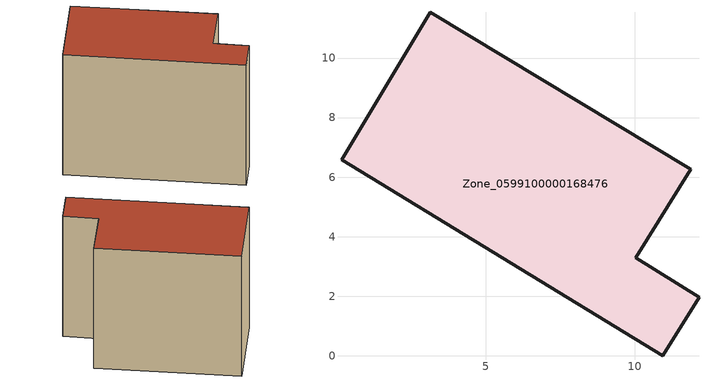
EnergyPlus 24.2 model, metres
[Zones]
Zone_0599100000168476
 floor ground (C_G): 10.04,3.29 12.16,1.97 10.95,0 0.15,6.58 3.14,11.54 11.88,6.26 z0
 wall outside (C_F): 0.15,6.58 10.95,0 12.16,1.97 10.04,3.29 11.88,6.26 3.14,11.54 0.15,6.58 z0:10.09
 roof outside (C_R): 3.14,11.54 0.15,6.58 10.95,0 12.16,1.97 10.04,3.29 11.88,6.26 z10.09
[BUILDING]
Pand.0599100000168476: North Axis=0; Terrain=City; Loads Convergence Tolerance Value=0.04; Temperature Convergence Tolerance Value=0.4; Solar Distribution=FullExterior; Maximum Number of Warmup Days=25; Minimum Number of Warmup Days=1
[Site:Location]
Rotterdam.The.Hague.AP_ZH_NLD Design_Conditions: Latitude=51.96; Longitude=4.45; Time Zone=1; Elevation=-4.5
[SITE:GROUNDTEMPERATURE:BUILDINGSURFACE]
18, 18, 18, 18, 18, 18, 18, 18, 18, 18, 18, 18
[MATERIAL] Thermal Absorptance=0.9; Solar Absorptance=0.7; Visible Absorptance=0.7
Name | Roughness | Thickness | Conductivity | Density | Specific Heat
G.TI.1946 | MediumSmooth | 0.15 | 1 | 540 | 1210
F.TI.1946 | Rough | 0.3 | 0.857143 | 1920 | 840
R.TI.1946 | MediumRough | 0.2 | 0.1 | 1500 | 1000
[CONSTRUCTION]
C_G: G.TI.1946
C_F: F.TI.1946
C_R: R.TI.1946
[ZONE]
Zone_0599100000168476: Type=1; Multiplier=1; Ceiling Height=Autocalculate; Volume=Autocalculate; Floor Area=autocalculate; Part of Total Floor Area=Yes
[ZONEINFILTRATION:DESIGNFLOWRATE]
Infil_Zone_0599100000168476: Zone or ZoneList or Space or SpaceList=Zone_0599100000168476; Schedule=AlwaysOn; Design Flow Rate Calculation Method=Flow/Area; Flow Rate per Floor Area=0.003; Constant Term Coefficient=1; Temperature Term Coefficient=0; Velocity Term Coefficient=0; Velocity Squared Term Coefficient=0
[HVACTEMPLATE:ZONE:IDEALLOADSAIRSYSTEM]
Zone_0599100000168476: Maximum Heating Supply Air Temperature=50; Minimum Cooling Supply Air Temperature=13; Maximum Heating Supply Air Humidity Ratio=0.0156; Minimum Cooling Supply Air Humidity Ratio=0.0077; Heating Limit=NoLimit; Cooling Limit=NoLimit; Dehumidification Control Type=ConstantSensibleHeatRatio; Cooling Sensible Heat Ratio=0.7; Dehumidification Setpoint=60; Humidification Control Type=None; Humidification Setpoint=30; Outdoor Air Method=None; Outdoor Air Flow Rate per Person=0.00944; Outdoor Air Flow Rate per Zone Floor Area=0; Outdoor Air Flow Rate per Zone=0; Demand Controlled Ventilation Type=None; Outdoor Air Economizer Type=NoEconomizer; Heat Recovery Type=None; Sensible Heat Recovery Effectiveness=0.7; Latent Heat Recovery Effectiveness=0.65
[ZONECONTROL:THERMOSTAT]
ThermostatControl_Zone_0599100000168476: Zone or ZoneList=Zone_0599100000168476; Control Type Schedule=DualSetpointControlType; Control 1=Thermostat_Zone_0599100000168476; Temperature Difference Between Cutout And Setpoint=0
[THERMOSTATSETPOINT:DUALSETPOINT]
Thermostat_Zone_0599100000168476: Heating Setpoint Temperature Schedule=HeatingSetpoint_Zone_0599100000168476; Cooling Setpoint Temperature Schedule=CoolingSetpoint_Zone_0599100000168476
[SCHEDULE:COMPACT]
HeatingSetpoint_Zone_0599100000168476: Through: 12/31, For: AllDays, Until: 24:00, 21
CoolingSetpoint_Zone_0599100000168476: Through: 12/31, For: AllDays, Until: 24:00, 24
DualSetpointControlType: Through: 12/31, For: AllDays, Until: 24:00, 4
AlwaysOn: Through: 12/31, For: AllDays, Until: 24:00, 1
